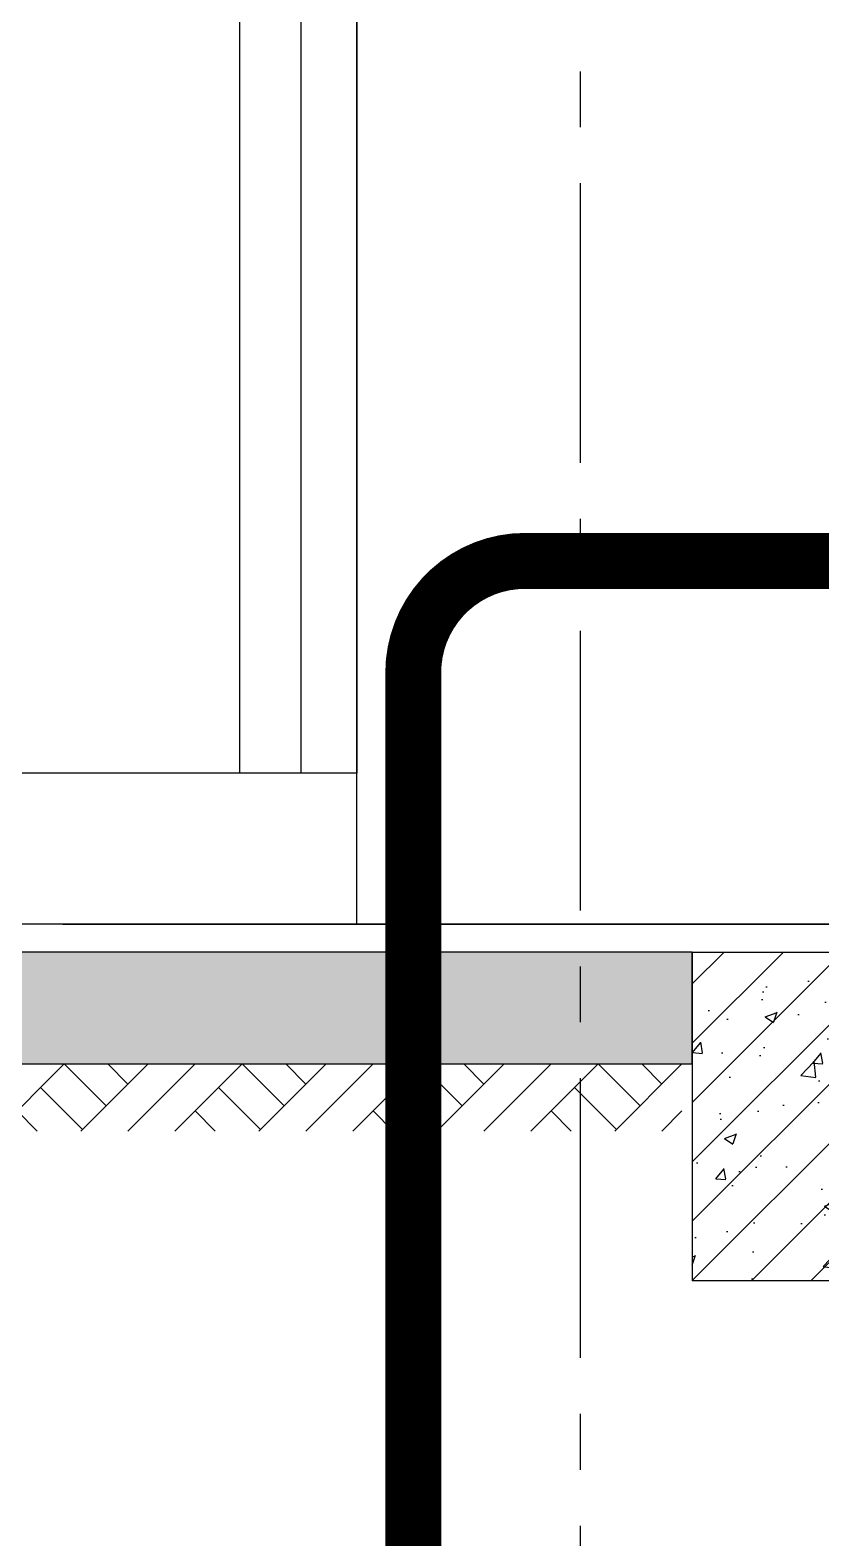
# Model space of a CAD drawing. Extents: x 220580 to 2027826, y -309201 to 71987.
# Drawn here: x 306070 to 307484, y -166376 to -163681 of the extents above; entities that cross this region are included whole.
import ezdxf

# ---------------------------------------------------------------- set-up
doc = ezdxf.new("R2010")
doc.units = 0
for name, pattern in [('20剖面图$0$DASH', [0.35, 0.25, -0.1]), ('20剖面图$0$DOTE', [2.42, 2, -0.2, 0.02, -0.2]), ('CENTER', [2, 1.25, -0.25, 0.25, -0.25]), ('DASH', [0.35, 0.25, -0.1]), ('ZN-DASH', [0.35, 0.25, -0.1]), ('ZN-DOT', [0.25, 0, -0.25])]:
    doc.linetypes.add(name, pattern=pattern)
for name, color, linetype in [('!ZN6-层高线-8', 8, 'ZN-DOT'), ('1 轴线 辅助线', 1, 'CENTER'), ('20剖面图$0$A-AXIS-DOTE', 14, '20剖面图$0$DOTE'), ('20剖面图$0$A-HATCH-1', 252, 'Continuous'), ('20剖面图$0$AS-COLN', 6, 'Continuous'), ('20剖面图$0$COLUMN', 9, 'Continuous'), ('20剖面图$0$PUB_HATCH', 8, 'Continuous'), ('3索引', 3, 'Continuous')]:
    doc.layers.add(name, color=color, linetype=linetype)

# ---------------------------------------------------------------- blocks, each defined once
blk = doc.blocks.new('20剖面图$0$$LinePat$素土夯实')
at = {"color": 0}
for p, q in [((0, -210), (210, 0)), ((120, -300), (420, 0)), ((420, 0), (607.5, -187.5)), ((495, -300), (795, 0)), ((615, 0), (705, -90)), ((315, -105), (502.5, -292.5)), ((210, -210), (300, -300)), ((705, -300), (795, -210))]:
    blk.add_line(p, q, dxfattribs=at)
blk = doc.blocks.new('20250828132035')
at = {"layer": '20剖面图$0$A-HATCH-1'}
h = blk.add_hatch(dxfattribs=at)
h.set_pattern_fill('混凝土', color=256, scale=50)
h.set_pattern_definition([(50, (1654310.4, -568157.45), (358.63009, -31.376067), [37.5, -412.5]), (355, (1654310.4, -568157.45), (-69.37567, 376.09607), [30, -330]), (100.4514, (1654340.3, -568160.07), (289.25469, 344.71977), [31.870095, -350.571056]), (46.1842, (1654310.4, -568057.45), (533.62052, -82.75951), [56.25, -618.75]), (96.6356, (1654354.87, -568064.35), (467.33135, 487.05894), [47.80514, -525.8565]), (351.1842, (1654310.4, -568057.45), (467.33097, 487.0593), [45, -495]), (21, (1654360.4, -568082.45), (298.453526, -201.309445), [37.5, -412.5]), (326, (1654360.4, -568082.45), (121.657666, 362.57502), [30, -330]), (71.4514, (1654385.27, -568099.23), (420.111314, 161.26525), [31.870095, -350.571056]), (37.5, (1654310.4, -568157.45), (6.079928, 166.446927), [0, -326, 0, -335, 0, -331.25]), (7.5, (1654310.4, -568157.45), (131.534769, 197.205856), [0, -191, 0, -318.5, 0, -126.25]), (327.5, (1654198.9, -568157.45), (266.911218, -11.277436), [0, -125, 0, -390, 0, -517.5]), (317.5, (1654148.9, -568157.45), (291.593085, 50.05249), [0, -162.5, 0, -259, 0, -367.5])])
h.paths.add_polyline_path([(-15000, -200), (0, -200), (0, 0), (-15000, 0)])
at = {"layer": '20剖面图$0$PUB_HATCH'}
h = blk.add_hatch(dxfattribs=at)
h.set_pattern_fill('钢筋混凝土', color=256, scale=30, style=0)
h.set_pattern_definition([(45, (1654310.4, -568207.45), (-53.0330086, 53.0330086), []), (50, (1654310.4, -568207.45), (215.178055, -18.82564), [22.5, -247.5]), (355, (1654310.4, -568207.45), (-41.6254, 225.65764), [18, -198]), (100.4514, (1654328.33, -568209.02), (173.552815, 206.831863), [19.122057, -210.342634]), (46.1842, (1654310.4, -568147.45), (320.172315, -49.655704), [33.75, -371.25]), (96.6356, (1654337.08, -568151.6), (280.39881, 292.23536), [28.683086, -315.5139]), (351.1842, (1654310.4, -568147.45), (280.398584, 292.23558), [27, -297]), (21, (1654340.4, -568162.45), (179.072116, -120.785667), [22.5, -247.5]), (326, (1654340.4, -568162.45), (72.9946, 217.545014), [18, -198]), (71.4514, (1654355.32, -568172.52), (252.066789, 96.75915), [19.122057, -210.342634]), (37.5, (1654310.4, -568207.45), (3.6479566, 99.868156), [0, -195.6, 0, -201, 0, -198.75]), (7.5, (1654310.4, -568207.45), (78.920861, 118.3235136), [0, -114.6, 0, -191.1, 0, -75.75]), (327.5, (1654243.5, -568207.45), (160.146731, -6.7664615), [0, -75, 0, -234, 0, -310.5]), (317.5, (1654213.5, -568207.45), (174.955851, 30.031495), [0, -97.5, 0, -155.4, 0, -220.5])])
h.paths.add_polyline_path([(300, 0), (0, 0), (0, -587.5), (300, -587.5)])
at = {"color": 6, "linetype": '20剖面图$0$DASH'}
blk.add_lwpolyline([(-600, 320), (-10300, 320), (-10300, 6550), (-600, 6550), (-600, 320)], dxfattribs=at)
at = {"color": 4, "linetype": 'ZN-DASH', "ltscale": 30, "const_width": 3, "elevation": 0}
blk.add_lwpolyline([(455.5, 36.5), (455.5, 50), (-1126.4, 50)], dxfattribs=at)
at = {"layer": '20剖面图$0$A-AXIS-DOTE'}
for p, q in [((-810, 7412.5), (-810, 320)), ((-700, 7412.5), (-700, 320))]:
    blk.add_line(p, q, dxfattribs=at)
at = {"layer": '20剖面图$0$AS-COLN', "color": 1}
for p, q in [((0, 0), (600, 0)), ((0, 0), (0, -587.5)), ((300, -587.5), (0, -587.5))]:
    blk.add_line(p, q, dxfattribs=at)
at = {"layer": '20剖面图$0$AS-COLN'}
blk.add_lwpolyline([(-15300, -200), (0, -200), (0, 0), (-15300, 0)], dxfattribs=at)
at = {"layer": '20剖面图$0$COLUMN'}
for p, q in [((-600, 50), (-600, 7380)), ((200, 50), (-600, 50))]:
    blk.add_line(p, q, dxfattribs=at)
at = {"layer": '20剖面图$0$A-HATCH-1', "xscale": 0.4004620719068419, "yscale": 0.4, "zscale": 0.4}
for p in [(-1291.8, -200), (-973.5, -200), (-655.1, -200), (-336.7, -200)]:
    blk.add_blockref('20剖面图$0$$LinePat$素土夯实', p, dxfattribs=at)

msp = doc.modelspace()

# ---------------------------------------------------------------- linework, layer by layer
at = {"layer": '3索引', "linetype": 'DASH', "ltscale": 1000, "const_width": 100}
msp.add_lwpolyline([(306955.3, -164630), (308455.6, -164630, -0.414214), (308655.6, -164830), (308655.6, -166770.6, -0.414214), (308455.6, -166970.6), (306955.3, -166970.6, -0.414214), (306755.3, -166770.6), (306755.3, -164830, -0.414214)], format="xyb", close=True, dxfattribs=at)

# ---------------------------------------------------------------- next in the draw order: block references
at = {"ltscale": 30}
msp.add_blockref('20250828132035', (307254.4, -165329.4), dxfattribs=at)

# ---------------------------------------------------------------- next in the draw order: linework, layer by layer
at = {"layer": '!ZN6-层高线-8', "linetype": 'DASH', "ltscale": 400}
msp.add_line((314134.4, -165279.4), (304325.8, -165279.4), dxfattribs=at)
at = {"layer": '1 轴线 辅助线', "ltscale": 400}
msp.add_line((307054.4, -168454.9), (307054.4, -148390.8), dxfattribs=at)

doc.saveas('drawing.dxf')
